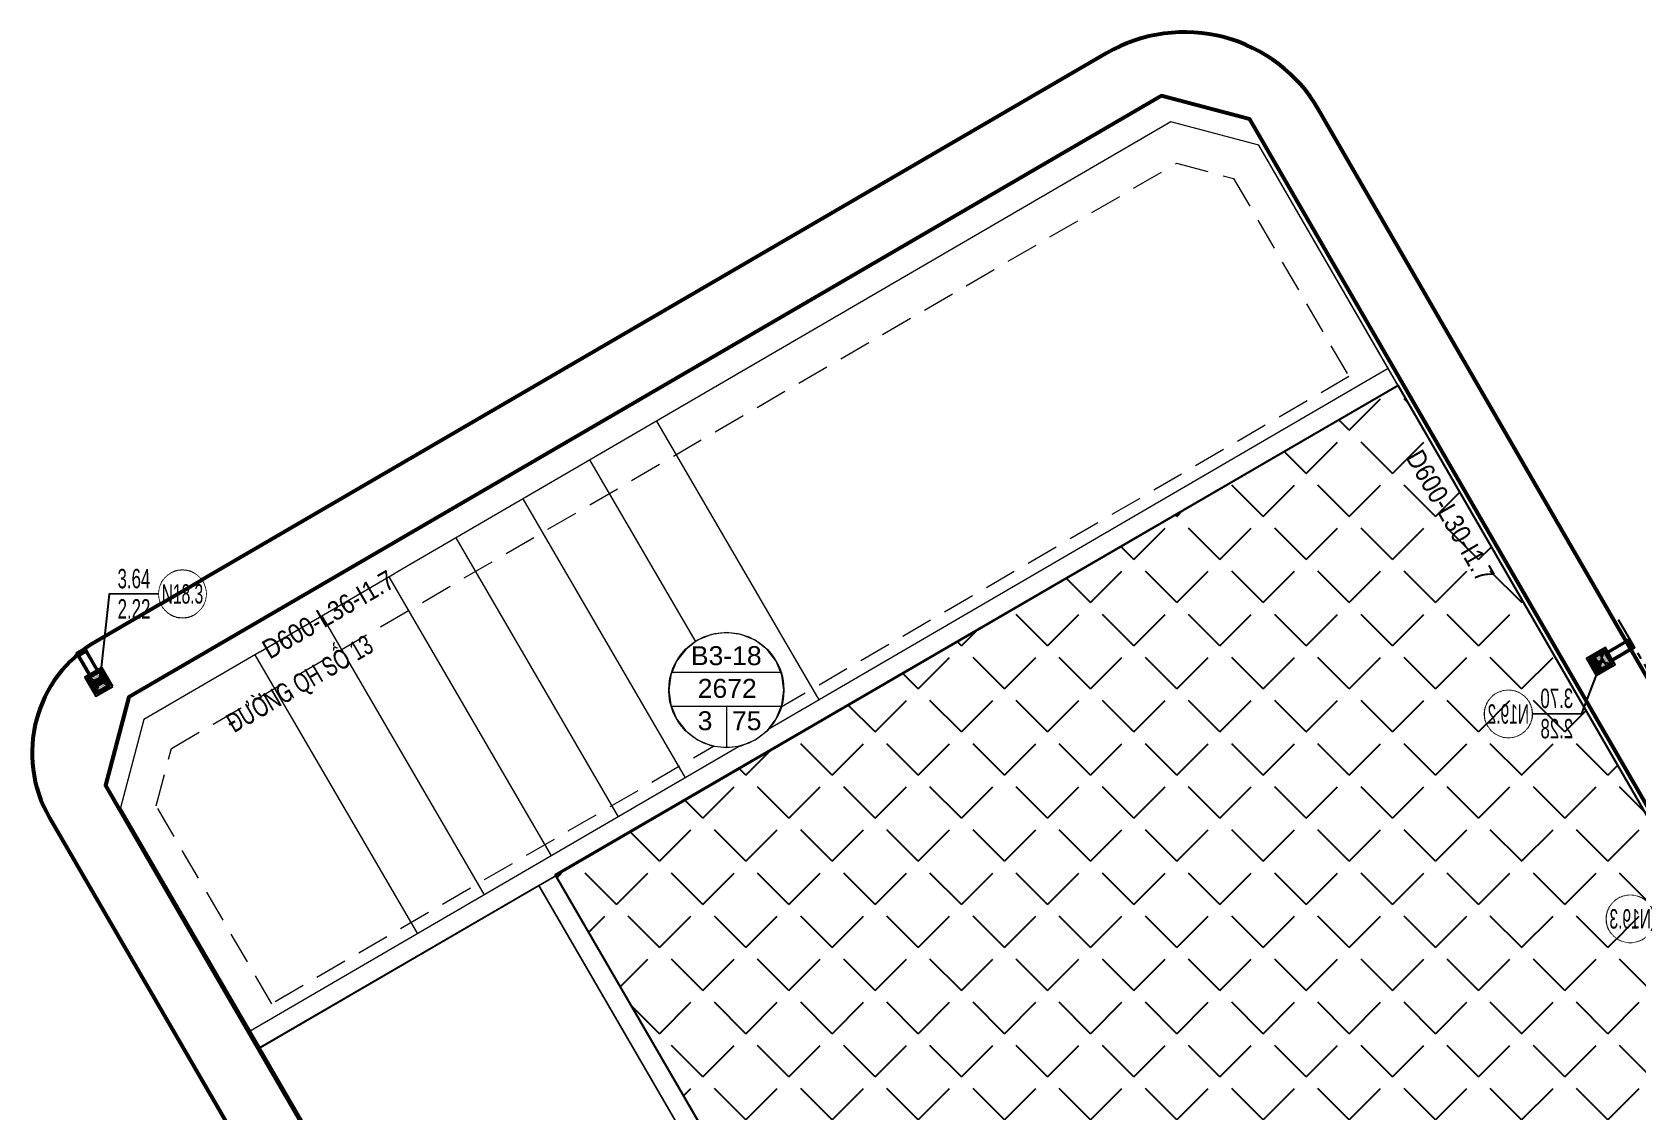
# Model space of a CAD drawing. Extents: x -2063571 to 559285, y 565862 to 1758715.
# Drawn here: x 558274.5 to 558398.9, y 1758432.5 to 1758516.2 of the extents above; entities that cross this region are included whole.
import ezdxf
from ezdxf.enums import TextEntityAlignment as Align

# ---------------------------------------------------------------- set-up
doc = ezdxf.new("R2010")
doc.units = 0
doc.header["$MEASUREMENT"] = 0
doc.set_wipeout_variables(frame=1)
for name, pattern in [('CENTER', [2, 1.25, -0.25, 0.25, -0.25]), ('CENTER2', [1.125, 0.75, -0.125, 0.125, -0.125]), ('DASHED', [0.75, 0.5, -0.25]), ('HIDDEN', [0.375, 0.25, -0.125])]:
    doc.linetypes.add(name, pattern=pattern)
doc.layers.get('0').update_dxf_attribs({"linetype": 'CONTINUOUS'})
doc.layers.get('DEFPOINTS').update_dxf_attribs({"linetype": 'CONTINUOUS'})
for name, color, linetype, lineweight in [('11111111111111111', 251, 'CONTINUOUS', 0), ('1Duy CDDC', 4, 'CONTINUOUS', 5), ('1Duy CDMG', 3, 'CONTINUOUS', 5), ('1Duy TenGa', 6, 'CONTINUOUS', 5), ('chi gioi dg do', 14, 'CONTINUOUS', 0), ('CHIA LO', 40, 'CONTINUOUS', 0), ('DUONG CAT', 8, 'CONTINUOUS', 9), ('HACH', 9, 'CONTINUOUS', 5), ('k-cxanh', 86, 'CONTINUOUS', 15), ('k-viahe', 6, 'CONTINUOUS', 15), ('k-vienctrinh', 6, 'CONTINUOUS', 15), ('KICH THUOC 1', 4, 'CONTINUOUS', 13), ('KT', 254, 'CONTINUOUS', 0), ('kt-su dung dat', 6, 'CONTINUOUS', 15), ('TENDUONGQH', 2, 'CONTINUOUS', 0)]:
    doc.layers.add(name, color=color, linetype=linetype, lineweight=lineweight)
for name, color, linetype in [('1Duy NetDong', 1, 'CONTINUOUS'), ('B-3000', 5, 'CONTINUOUS'), ('C', 7, 'CONTINUOUS'), ('GA D600', 4, 'CENTER2'), ('M35 X 500', 6, 'CONTINUOUS'), ('QHCT_Đất công cộng đơn vị ở', 1, 'CONTINUOUS'), ('ththep', 3, 'CONTINUOUS')]:
    doc.layers.add(name, color=color, linetype=linetype)
doc.styles.add('Arial', font='arial_2.ttf', dxfattribs={"width": 0.85})
doc.styles.add('AVO-DAM', font='')
doc.styles.add('GT_Text_Duan1', font='VHAVAN_1.TTF', dxfattribs={"width": 1.1, "height": 25})
doc.styles.add('Q-TXT', font='ARIALN.TTF')
doc.styles.get('AVO-DAM').set_extended_font_data('VNI-Helve')
doc.dimstyles.new('D600', dxfattribs={"dimtxt": 2.2, "dimasz": 3.5, "dimexe": 0.18, "dimexo": 0.0625, "dimgap": 0, "dimtad": 1, "dimdec": 0, "dimzin": 0, "dimdsep": 46, "dimtxsty": 'Arial', "dimcen": 0.09, "dimse1": 1, "dimse2": 1, "dimsd1": 1, "dimsd2": 1, "dimclrd": 2, "dimclrt": 256, "dimadec": 0, "dimazin": 0, "dimtfac": 1, "dimtdec": 0, "dimtofl": 0, "dimtmove": 2, "dimatfit": 3, "dimfxl": 1, "dimtfill": 1, "dimtfillclr": 256, "dimtolj": 1, "dimtzin": 0, "dimarcsym": 0})

# ---------------------------------------------------------------- blocks, each defined once
blk = doc.blocks.new('g 25')
at = {"layer": 'HACH'}
h = blk.add_hatch(dxfattribs=at)
h.set_pattern_fill('DOTS', color=1, scale=0.75, angle=474.3672, style=0)
h.set_pattern_definition([(114.3671788103, (-1831200.80478, -224170.26384), (-0.0523692889328, 0.0020098775898), [0, -0.046875])])
edge = h.paths.add_edge_path()
edge.add_line((0.6, 0.24), (-0.6, 0.24))
edge.add_line((-0.6, 0.24), (-0.6, 0.7))
edge.add_line((-0.6, 0.7), (0.6, 0.7))
edge.add_line((0.6, 0.7), (0.6, 0.24))
h = blk.add_hatch(dxfattribs=at)
h.set_pattern_fill('DOTS', color=1, scale=0.75, angle=474.3672, style=0)
h.set_pattern_definition([(114.3671788103, (-1831200.99731, -224169.83876), (-0.0523692889328, 0.0020098775898), [0, -0.046875])])
edge = h.paths.add_edge_path()
edge.add_line((0.6, -0.23), (-0.6, -0.23))
edge.add_line((-0.6, -0.23), (-0.6, 0.23))
edge.add_line((-0.6, 0.23), (0.6, 0.23))
edge.add_line((0.6, 0.23), (0.6, -0.23))
h = blk.add_hatch(dxfattribs=at)
h.set_pattern_fill('DOTS', color=1, scale=0.75, angle=474.3672, style=0)
h.set_pattern_definition([(114.3671788103, (-1831201.18984, -224169.413678), (-0.0523692889328, 0.0020098775898), [0, -0.046875])])
edge = h.paths.add_edge_path()
edge.add_line((0.6, -0.69), (-0.6, -0.69))
edge.add_line((-0.6, -0.69), (-0.6, -0.24))
edge.add_line((-0.6, -0.24), (0.6, -0.24))
edge.add_line((0.6, -0.24), (0.6, -0.69))
at = {"color": 1, "linetype": 'HIDDEN', "ltscale": 7.5}
for p, q in [((-0.3, -2.5), (-0.3, -0.6)), ((0.3, -2.5), (0.3, -0.6)), ((0.3, -2.7), (-0.3, -2.7))]:
    blk.add_line(p, q, dxfattribs=at)
blk.add_lwpolyline([(-0.5, 0.6), (-0.5, -0.6), (0.5, -0.6), (0.5, 0.6)], close=True, dxfattribs=at)
at = {"layer": 'DUONG CAT', "color": 1}
for points in [[(0.6, 0.7), (0.6, 0.24), (-0.6, 0.24), (-0.6, 0.7)], [(0.6, 0.23), (0.6, -0.23), (-0.6, -0.23), (-0.6, 0.23)], [(0.6, -0.24), (0.6, -0.69), (-0.6, -0.69), (-0.6, -0.24)]]:
    blk.add_lwpolyline(points, close=True, dxfattribs=at)
at = {"layer": 'KICH THUOC 1', "color": 1, "ltscale": 5}
for points in [[(-0.3, -2.7), (-0.28, -2.7), (-0.28, -2.55), (-0.3, -2.55)], [(-0.23, -2.7), (-0.21, -2.7), (-0.21, -2.55), (-0.23, -2.55)], [(-0.15, -2.7), (-0.13, -2.7), (-0.13, -2.55), (-0.15, -2.55)], [(-0.08, -2.7), (-0.06, -2.7), (-0.06, -2.55), (-0.08, -2.55)], [(-0.01, -2.7), (0.01, -2.7), (0.01, -2.55), (-0.01, -2.55)], [(0.06, -2.7), (0.08, -2.7), (0.08, -2.55), (0.06, -2.55)], [(0.14, -2.7), (0.16, -2.7), (0.16, -2.55), (0.14, -2.55)], [(0.21, -2.7), (0.23, -2.7), (0.23, -2.55), (0.21, -2.55)], [(0.28, -2.7), (0.3, -2.7), (0.3, -2.55), (0.28, -2.55)]]:
    blk.add_lwpolyline(points, close=True, dxfattribs=at)
at = {"layer": 'M35 X 500', "color": 1}
for p, q in [((0.6, 0.7), (-0.6, -0.69)), ((-0.4, -0.85), (-0.4, -2.5)), ((0.4, -0.85), (0.4, -2.5)), ((-0.4, -2.5), (-0.4, -2.8)), ((0.4, -2.8), (-0.4, -2.8)), ((0.4, -2.5), (0.4, -2.8))]:
    blk.add_line(p, q, dxfattribs=at)
for points in [[(-0.75, 0.85), (-0.75, -0.85), (0.75, -0.85), (0.75, 0.85)], [(-0.6, 0.7), (-0.6, -0.7), (0.6, -0.7), (0.6, 0.7)], [(0.4, -2.8), (0.4, -2.5), (-0.4, -2.5), (-0.4, -2.8)]]:
    blk.add_lwpolyline(points, close=True, dxfattribs=at)
at = {"layer": 'ththep', "color": 1, "ltscale": 5}
for p, q in [((-0.6, 0.7), (0.6, -0.69)), ((-0.6, 0.23), (0.6, 0.23)), ((-0.6, -0.23), (0.6, -0.23)), ((-0.6, -0.7), (0.6, -0.7))]:
    blk.add_line(p, q, dxfattribs=at)
blk = doc.blocks.new('*D319')
at = {"layer": 'DEFPOINTS', "color": 0, "linetype": 'CENTER2', "lineweight": 35, "transparency": 16777216}
for p in [(558310.74, 1758484.01), (558279.45, 1758466.2), (558282.27, 1758461.34)]:
    blk.add_point(p, dxfattribs=at)
at = {"layer": 'KT', "linetype": 'CENTER2', "transparency": 16777216, "insert": (558297.45, 1758471.04), "char_height": 1.5, "attachment_point": 5, "rotation": 30.1437, "style": 'Arial', "bg_fill": 3, "box_fill_scale": 1.25, "bg_fill_color": 256, "bg_fill_true_color": 13158600, "bg_fill_transparency": 0}
blk.add_mtext('\\A1;D600-L36-I1.7', dxfattribs=at)
blk = doc.blocks.new('*U238')
at = {"layer": '1Duy NetDong', "ltscale": 0.2}
blk.add_lwpolyline([(5.34, 4.02), (5.43, 4.03), (5.53, 4.04), (5.62, 4.05), (5.71, 4.07), (5.8, 4.1), (5.89, 4.13), (5.98, 4.17), (6.07, 4.21), (6.15, 4.26), (6.23, 4.32), (6.3, 4.38), (6.37, 4.44), (6.44, 4.51), (6.5, 4.58), (6.56, 4.65), (6.61, 4.73), (6.66, 4.81), (6.71, 4.9), (6.74, 4.99), (6.77, 5.08), (6.8, 5.17), (6.82, 5.26), (6.84, 5.35), (6.84, 5.45), (6.85, 5.54), (6.84, 5.64), (6.84, 5.73), (6.82, 5.83), (6.8, 5.92), (6.77, 6.01), (6.74, 6.1), (6.7, 6.19), (6.66, 6.27), (6.61, 6.36), (6.56, 6.43), (6.5, 6.51), (6.43, 6.58), (6.37, 6.65), (6.29, 6.71), (6.22, 6.77), (6.14, 6.82), (6.06, 6.87), (5.97, 6.91), (5.89, 6.95), (5.8, 6.98), (5.7, 7.01), (5.61, 7.03), (5.52, 7.04), (5.42, 7.05), (5.33, 7.06), (5.23, 7.05), (5.14, 7.04), (5.04, 7.03), (4.95, 7.01), (4.86, 6.98), (4.77, 6.95), (4.68, 6.91), (4.6, 6.87), (4.52, 6.82), (4.44, 6.76), (4.36, 6.71), (4.29, 6.64), (4.22, 6.57), (4.16, 6.5), (4.1, 6.43), (4.05, 6.35), (4, 6.27), (3.96, 6.18), (3.92, 6.09), (3.89, 6), (3.86, 5.91), (3.84, 5.82), (3.83, 5.73), (3.82, 5.63), (3.82, 5.54), (3.82, 5.44), (3.83, 5.35), (3.84, 5.25), (3.86, 5.16), (3.89, 5.07), (3.92, 4.98), (3.96, 4.89), (4.01, 4.81), (4.05, 4.72), (4.11, 4.65), (4.17, 4.57), (4.23, 4.5), (4.3, 4.43), (4.37, 4.37), (4.44, 4.31), (4.52, 4.26), (4.61, 4.21), (4.69, 4.17), (4.78, 4.13), (4.87, 4.1), (4.96, 4.07), (5.05, 4.05), (5.15, 4.04), (5.24, 4.03)], close=True, dxfattribs=at)
at = {"layer": '1Duy NetDong', "ltscale": 3}
blk.add_lwpolyline([(3.82, 5.54), (0.59, 5.53), (0.59, 5.53), (0, 0)], dxfattribs=at)
at = {"layer": '1Duy CDDC', "ltscale": 3, "style": 'GT_Text_Duan1', "width": 0.65}
blk.add_attdef('DG', text='', height=1.25, rotation=0.1774, dxfattribs=at).set_placement((2.2, 5.2), align=Align.TOP_CENTER)
at = {"layer": '1Duy CDMG', "ltscale": 0.2, "style": 'GT_Text_Duan1', "width": 0.65}
blk.add_attdef('MG', text='', height=1.25, rotation=0.1774, dxfattribs=at).set_placement((2.2, 5.53), align=Align.BOTTOM_CENTER)
at = {"ltscale": 0.2}
blk.add_wipeout([(5.34, 4.02), (5.43, 4.03), (5.53, 4.04), (5.62, 4.05), (5.71, 4.07), (5.8, 4.1), (5.89, 4.13), (5.98, 4.17), (6.07, 4.21), (6.15, 4.26), (6.23, 4.32), (6.3, 4.38), (6.37, 4.44), (6.44, 4.51), (6.5, 4.58), (6.56, 4.65), (6.61, 4.73), (6.66, 4.81), (6.71, 4.9), (6.74, 4.99), (6.77, 5.08), (6.8, 5.17), (6.82, 5.26), (6.84, 5.35), (6.84, 5.45), (6.85, 5.54), (6.84, 5.64), (6.84, 5.73), (6.82, 5.83), (6.8, 5.92), (6.77, 6.01), (6.74, 6.1), (6.7, 6.19), (6.66, 6.27), (6.61, 6.36), (6.56, 6.43), (6.5, 6.51), (6.43, 6.58), (6.37, 6.65), (6.29, 6.71), (6.22, 6.77), (6.14, 6.82), (6.06, 6.87), (5.97, 6.91), (5.89, 6.95), (5.8, 6.98), (5.7, 7.01), (5.61, 7.03), (5.52, 7.04), (5.42, 7.05), (5.33, 7.06), (5.23, 7.05), (5.14, 7.04), (5.04, 7.03), (4.95, 7.01), (4.86, 6.98), (4.77, 6.95), (4.68, 6.91), (4.6, 6.87), (4.52, 6.82), (4.44, 6.76), (4.36, 6.71), (4.29, 6.64), (4.22, 6.57), (4.16, 6.5), (4.1, 6.43), (4.05, 6.35), (4, 6.27), (3.96, 6.18), (3.92, 6.09), (3.89, 6), (3.86, 5.91), (3.84, 5.82), (3.83, 5.73), (3.82, 5.63), (3.82, 5.54), (3.82, 5.44), (3.83, 5.35), (3.84, 5.25), (3.86, 5.16), (3.89, 5.07), (3.92, 4.98), (3.96, 4.89), (4.01, 4.81), (4.05, 4.72), (4.11, 4.65), (4.17, 4.57), (4.23, 4.5), (4.3, 4.43), (4.37, 4.37), (4.44, 4.31), (4.52, 4.26), (4.61, 4.21), (4.69, 4.17), (4.78, 4.13), (4.87, 4.1), (4.96, 4.07), (5.05, 4.05), (5.15, 4.04), (5.24, 4.03)], dxfattribs=at).dxf.layer = '1Duy NetDong'
at = {"layer": '1Duy TenGa', "ltscale": 3, "style": 'GT_Text_Duan1', "width": 0.6}
blk.add_attdef('TEN', text='', height=1.25, rotation=0.1774, dxfattribs=at).set_placement((5.33, 5.54), align=Align.MIDDLE_CENTER)
blk = doc.blocks.new('*D270')
at = {"layer": 'DEFPOINTS', "color": 0, "linetype": 'CENTER2', "lineweight": 35, "transparency": 16777216}
for p in [(558380.98, 1758493.38), (558396.02, 1758467.38), (558391.73, 1758464.89)]:
    blk.add_point(p, dxfattribs=at)
at = {"layer": 'KT', "linetype": 'CENTER2', "transparency": 16777216, "insert": (558384.35, 1758478.67), "char_height": 1.5, "attachment_point": 5, "rotation": 300.0548, "style": 'Arial', "bg_fill": 3, "box_fill_scale": 1.25, "bg_fill_color": 256, "bg_fill_true_color": 13158600, "bg_fill_transparency": 0}
blk.add_mtext('\\A1;D600-L30-I1.7', dxfattribs=at)
blk = doc.blocks.new('*U229')
at = {"layer": '1Duy NetDong', "ltscale": 3}
blk.add_lwpolyline([(-4.53, -3.47), (-1.3, -3.46), (-1.3, -3.46), (0, 0)], dxfattribs=at)
at = {"layer": '1Duy NetDong', "ltscale": 0.2}
blk.add_lwpolyline([(-6.04, -4.99), (-6.14, -4.99), (-6.23, -4.98), (-6.33, -4.97), (-6.42, -4.95), (-6.51, -4.92), (-6.6, -4.89), (-6.69, -4.85), (-6.78, -4.81), (-6.86, -4.76), (-6.94, -4.71), (-7.01, -4.65), (-7.08, -4.59), (-7.15, -4.52), (-7.21, -4.45), (-7.27, -4.37), (-7.33, -4.29), (-7.37, -4.21), (-7.42, -4.13), (-7.46, -4.04), (-7.49, -3.95), (-7.52, -3.86), (-7.54, -3.77), (-7.55, -3.67), (-7.56, -3.58), (-7.56, -3.48), (-7.56, -3.39), (-7.55, -3.29), (-7.54, -3.2), (-7.52, -3.11), (-7.49, -3.01), (-7.46, -2.92), (-7.42, -2.84), (-7.38, -2.75), (-7.33, -2.67), (-7.28, -2.59), (-7.22, -2.52), (-7.16, -2.44), (-7.09, -2.38), (-7.02, -2.31), (-6.94, -2.25), (-6.87, -2.2), (-6.78, -2.15), (-6.7, -2.11), (-6.61, -2.07), (-6.52, -2.04), (-6.43, -2.01), (-6.34, -1.99), (-6.24, -1.98), (-6.15, -1.97), (-6.05, -1.96), (-5.96, -1.97), (-5.86, -1.97), (-5.77, -1.99), (-5.68, -2.01), (-5.58, -2.04), (-5.5, -2.07), (-5.41, -2.1), (-5.32, -2.15), (-5.24, -2.2), (-5.16, -2.25), (-5.09, -2.31), (-5.01, -2.37), (-4.95, -2.44), (-4.88, -2.51), (-4.83, -2.58), (-4.77, -2.66), (-4.72, -2.74), (-4.68, -2.83), (-4.64, -2.92), (-4.61, -3.01), (-4.58, -3.1), (-4.56, -3.19), (-4.55, -3.28), (-4.54, -3.38), (-4.53, -3.47), (-4.54, -3.57), (-4.54, -3.66), (-4.56, -3.76), (-4.58, -3.85), (-4.61, -3.94), (-4.64, -4.03), (-4.68, -4.12), (-4.72, -4.2), (-4.77, -4.29), (-4.82, -4.37), (-4.88, -4.44), (-4.94, -4.51), (-5.01, -4.58), (-5.08, -4.64), (-5.15, -4.7), (-5.23, -4.76), (-5.31, -4.8), (-5.4, -4.85), (-5.49, -4.89), (-5.58, -4.92), (-5.67, -4.95), (-5.76, -4.97), (-5.85, -4.98), (-5.95, -4.99)], close=True, dxfattribs=at)
at = {"layer": '1Duy CDDC', "ltscale": 3, "style": 'GT_Text_Duan1', "text_generation_flag": 2, "width": 0.65}
blk.add_attdef('DG', text='', height=1.25, rotation=0.1774, dxfattribs=at).set_placement((-2.92, -3.8), align=Align.TOP_CENTER)
at = {"layer": '1Duy CDMG', "ltscale": 0.2, "style": 'GT_Text_Duan1', "text_generation_flag": 2, "width": 0.65}
blk.add_attdef('MG', text='', height=1.25, rotation=0.1774, dxfattribs=at).set_placement((-2.92, -3.47), align=Align.BOTTOM_CENTER)
at = {"ltscale": 0.2}
blk.add_wipeout([(-6.04, -4.99), (-6.14, -4.99), (-6.23, -4.98), (-6.33, -4.97), (-6.42, -4.95), (-6.51, -4.92), (-6.6, -4.89), (-6.69, -4.85), (-6.78, -4.81), (-6.86, -4.76), (-6.94, -4.71), (-7.01, -4.65), (-7.08, -4.59), (-7.15, -4.52), (-7.21, -4.45), (-7.27, -4.37), (-7.33, -4.29), (-7.37, -4.21), (-7.42, -4.13), (-7.46, -4.04), (-7.49, -3.95), (-7.52, -3.86), (-7.54, -3.77), (-7.55, -3.67), (-7.56, -3.58), (-7.56, -3.48), (-7.56, -3.39), (-7.55, -3.29), (-7.54, -3.2), (-7.52, -3.11), (-7.49, -3.01), (-7.46, -2.92), (-7.42, -2.84), (-7.38, -2.75), (-7.33, -2.67), (-7.28, -2.59), (-7.22, -2.52), (-7.16, -2.44), (-7.09, -2.38), (-7.02, -2.31), (-6.94, -2.25), (-6.87, -2.2), (-6.78, -2.15), (-6.7, -2.11), (-6.61, -2.07), (-6.52, -2.04), (-6.43, -2.01), (-6.34, -1.99), (-6.24, -1.98), (-6.15, -1.97), (-6.05, -1.96), (-5.96, -1.97), (-5.86, -1.97), (-5.77, -1.99), (-5.68, -2.01), (-5.58, -2.04), (-5.5, -2.07), (-5.41, -2.1), (-5.32, -2.15), (-5.24, -2.2), (-5.16, -2.25), (-5.09, -2.31), (-5.01, -2.37), (-4.95, -2.44), (-4.88, -2.51), (-4.83, -2.58), (-4.77, -2.66), (-4.72, -2.74), (-4.68, -2.83), (-4.64, -2.92), (-4.61, -3.01), (-4.58, -3.1), (-4.56, -3.19), (-4.55, -3.28), (-4.54, -3.38), (-4.53, -3.47), (-4.54, -3.57), (-4.54, -3.66), (-4.56, -3.76), (-4.58, -3.85), (-4.61, -3.94), (-4.64, -4.03), (-4.68, -4.12), (-4.72, -4.2), (-4.77, -4.29), (-4.82, -4.37), (-4.88, -4.44), (-4.94, -4.51), (-5.01, -4.58), (-5.08, -4.64), (-5.15, -4.7), (-5.23, -4.76), (-5.31, -4.8), (-5.4, -4.85), (-5.49, -4.89), (-5.58, -4.92), (-5.67, -4.95), (-5.76, -4.97), (-5.85, -4.98), (-5.95, -4.99)], dxfattribs=at).dxf.layer = '1Duy NetDong'
at = {"layer": '1Duy TenGa', "ltscale": 3, "style": 'GT_Text_Duan1', "text_generation_flag": 2, "width": 0.6}
blk.add_attdef('TEN', text='', height=1.25, rotation=0.1774, dxfattribs=at).set_placement((-6.05, -3.48), align=Align.MIDDLE_CENTER)
blk = doc.blocks.new('*U252')
at = {"layer": '1Duy NetDong', "ltscale": 3}
blk.add_lwpolyline([(-5.01, -2.28), (-1.79, -2.27), (-1.79, -2.27), (0, 0)], dxfattribs=at)
at = {"layer": '1Duy NetDong', "ltscale": 0.2}
blk.add_lwpolyline([(-6.52, -3.8), (-6.62, -3.8), (-6.71, -3.79), (-6.81, -3.77), (-6.9, -3.75), (-6.99, -3.73), (-7.08, -3.69), (-7.17, -3.66), (-7.26, -3.61), (-7.34, -3.57), (-7.42, -3.51), (-7.49, -3.45), (-7.56, -3.39), (-7.63, -3.32), (-7.69, -3.25), (-7.75, -3.18), (-7.81, -3.1), (-7.86, -3.02), (-7.9, -2.93), (-7.94, -2.85), (-7.97, -2.76), (-8, -2.66), (-8.02, -2.57), (-8.03, -2.48), (-8.04, -2.38), (-8.04, -2.29), (-8.04, -2.19), (-8.03, -2.1), (-8.02, -2), (-8, -1.91), (-7.97, -1.82), (-7.94, -1.73), (-7.9, -1.64), (-7.86, -1.56), (-7.81, -1.47), (-7.76, -1.4), (-7.7, -1.32), (-7.64, -1.25), (-7.57, -1.18), (-7.5, -1.12), (-7.42, -1.06), (-7.35, -1.01), (-7.26, -0.96), (-7.18, -0.91), (-7.09, -0.88), (-7, -0.84), (-6.91, -0.82), (-6.82, -0.79), (-6.72, -0.78), (-6.63, -0.77), (-6.53, -0.77), (-6.44, -0.77), (-6.34, -0.78), (-6.25, -0.79), (-6.16, -0.81), (-6.07, -0.84), (-5.98, -0.87), (-5.89, -0.91), (-5.8, -0.95), (-5.72, -1), (-5.64, -1.05), (-5.57, -1.11), (-5.49, -1.17), (-5.43, -1.24), (-5.36, -1.31), (-5.31, -1.39), (-5.25, -1.47), (-5.2, -1.55), (-5.16, -1.63), (-5.12, -1.72), (-5.09, -1.81), (-5.06, -1.9), (-5.04, -1.99), (-5.03, -2.09), (-5.02, -2.18), (-5.01, -2.28), (-5.02, -2.37), (-5.02, -2.47), (-5.04, -2.56), (-5.06, -2.66), (-5.09, -2.75), (-5.12, -2.84), (-5.16, -2.92), (-5.2, -3.01), (-5.25, -3.09), (-5.3, -3.17), (-5.36, -3.25), (-5.42, -3.32), (-5.49, -3.38), (-5.56, -3.45), (-5.63, -3.51), (-5.71, -3.56), (-5.79, -3.61), (-5.88, -3.65), (-5.97, -3.69), (-6.06, -3.72), (-6.15, -3.75), (-6.24, -3.77), (-6.33, -3.79), (-6.43, -3.8)], close=True, dxfattribs=at)
at = {"layer": '1Duy CDDC', "ltscale": 3, "style": 'GT_Text_Duan1', "text_generation_flag": 2, "width": 0.65}
blk.add_attdef('DG', text='', height=1.25, rotation=0.1774, dxfattribs=at).set_placement((-3.4, -2.61), align=Align.TOP_CENTER)
at = {"layer": '1Duy CDMG', "ltscale": 0.2, "style": 'GT_Text_Duan1', "text_generation_flag": 2, "width": 0.65}
blk.add_attdef('MG', text='', height=1.25, rotation=0.1774, dxfattribs=at).set_placement((-3.4, -2.27), align=Align.BOTTOM_CENTER)
at = {"ltscale": 0.2}
blk.add_wipeout([(-6.52, -3.8), (-6.62, -3.8), (-6.71, -3.79), (-6.81, -3.77), (-6.9, -3.75), (-6.99, -3.73), (-7.08, -3.69), (-7.17, -3.66), (-7.26, -3.61), (-7.34, -3.57), (-7.42, -3.51), (-7.49, -3.45), (-7.56, -3.39), (-7.63, -3.32), (-7.69, -3.25), (-7.75, -3.18), (-7.81, -3.1), (-7.86, -3.02), (-7.9, -2.93), (-7.94, -2.85), (-7.97, -2.76), (-8, -2.66), (-8.02, -2.57), (-8.03, -2.48), (-8.04, -2.38), (-8.04, -2.29), (-8.04, -2.19), (-8.03, -2.1), (-8.02, -2), (-8, -1.91), (-7.97, -1.82), (-7.94, -1.73), (-7.9, -1.64), (-7.86, -1.56), (-7.81, -1.47), (-7.76, -1.4), (-7.7, -1.32), (-7.64, -1.25), (-7.57, -1.18), (-7.5, -1.12), (-7.42, -1.06), (-7.35, -1.01), (-7.26, -0.96), (-7.18, -0.91), (-7.09, -0.88), (-7, -0.84), (-6.91, -0.82), (-6.82, -0.79), (-6.72, -0.78), (-6.63, -0.77), (-6.53, -0.77), (-6.44, -0.77), (-6.34, -0.78), (-6.25, -0.79), (-6.16, -0.81), (-6.07, -0.84), (-5.98, -0.87), (-5.89, -0.91), (-5.8, -0.95), (-5.72, -1), (-5.64, -1.05), (-5.57, -1.11), (-5.49, -1.17), (-5.43, -1.24), (-5.36, -1.31), (-5.31, -1.39), (-5.25, -1.47), (-5.2, -1.55), (-5.16, -1.63), (-5.12, -1.72), (-5.09, -1.81), (-5.06, -1.9), (-5.04, -1.99), (-5.03, -2.09), (-5.02, -2.18), (-5.01, -2.28), (-5.02, -2.37), (-5.02, -2.47), (-5.04, -2.56), (-5.06, -2.66), (-5.09, -2.75), (-5.12, -2.84), (-5.16, -2.92), (-5.2, -3.01), (-5.25, -3.09), (-5.3, -3.17), (-5.36, -3.25), (-5.42, -3.32), (-5.49, -3.38), (-5.56, -3.45), (-5.63, -3.51), (-5.71, -3.56), (-5.79, -3.61), (-5.88, -3.65), (-5.97, -3.69), (-6.06, -3.72), (-6.15, -3.75), (-6.24, -3.77), (-6.33, -3.79), (-6.43, -3.8)], dxfattribs=at).dxf.layer = '1Duy NetDong'
at = {"layer": '1Duy TenGa', "ltscale": 3, "style": 'GT_Text_Duan1', "text_generation_flag": 2, "width": 0.6}
blk.add_attdef('TEN', text='', height=1.25, rotation=0.1774, dxfattribs=at).set_placement((-6.53, -2.28), align=Align.MIDDLE_CENTER)
blk = doc.blocks.new('LO-DAT')
at = {"linetype": 'ByBlock'}
blk.add_wipeout([(63.7, -19.6), (61.5, -3.2), (55.2, 12.2), (45, 25.4), (31.9, 35.5), (16.5, 41.9), (0, 44.1), (-16.5, 41.9), (-31.9, 35.5), (-45, 25.4), (-55.2, 12.2), (-61.5, -3.2), (-63.7, -19.6), (-61.5, -36.1), (-55.2, -51.5), (-45, -64.7), (-31.9, -74.8), (-16.5, -81.2), (0, -83.3), (16.5, -81.2), (31.9, -74.8), (45, -64.7), (55.2, -51.5), (61.5, -36.1)], dxfattribs=at).dxf.layer = 'kt-su dung dat'
at = {"layer": 'kt-su dung dat'}
blk.add_line((-60.2, 0), (60.2, 0), dxfattribs=at)
at = {"layer": 'kt-su dung dat', "linetype": 'ByBlock'}
for p, q in [((-61, -37.4), (61, -37.4)), ((0, -37.4), (0, -83.3))]:
    blk.add_line(p, q, dxfattribs=at)
at = {"layer": 'kt-su dung dat', "linetype": 'ByBlock', "flags": 128}
blk.add_lwpolyline([(63.7, -19.6), (61.5, -3.2), (55.2, 12.2), (45, 25.4), (31.9, 35.5), (16.5, 41.9), (0, 44.1), (-16.5, 41.9), (-31.9, 35.5), (-45, 25.4), (-55.2, 12.2), (-61.5, -3.2), (-63.7, -19.6), (-61.5, -36.1), (-55.2, -51.5), (-45, -64.7), (-31.9, -74.8), (-16.5, -81.2), (0, -83.3), (16.5, -81.2), (31.9, -74.8), (45, -64.7), (55.2, -51.5), (61.5, -36.1)], close=True, dxfattribs=at)
at = {"layer": 'kt-su dung dat'}
blk.add_circle((0, -19.6), 63.7, dxfattribs=at)
at = {"layer": 'kt-su dung dat', "linetype": 'ByBlock', "style": 'AVO-DAM'}
for p in [(-0.1, 7.9), (1, -28.3), (-23.6, -64.1), (22.5, -64.1)]:
    blk.add_attdef('0', text='', height=21, dxfattribs=at).set_placement(p, align=Align.CENTER)

msp = doc.modelspace()

# ---------------------------------------------------------------- linework, layer by layer
at = {"layer": 'B-3000', "color": 7, "linetype": 'CENTER', "ltscale": 2, "flags": 128}
msp.add_lwpolyline([(558397.075, 1758470.558), (558407.99, 1758451.694), (558418.551, 1758433.443)], dxfattribs=at)
at = {"layer": 'C', "color": 7, "linetype": 'CENTER', "ltscale": 2, "flags": 128}
msp.add_lwpolyline([(558397.357, 1758470.669), (558408.25, 1758451.844), (558418.929, 1758433.388)], dxfattribs=at)
at = {"layer": 'CHIA LO', "ltscale": 2}
for p, q in [((558335.473, 1758464.433), (558322.892, 1758486.039)), ((558330.286, 1758461.415), (558317.707, 1758483.02)), ((558325.101, 1758458.396), (558312.522, 1758480.001)), ((558315.049, 1758450.808), (558367.274, 1758360.863)), ((558313.753, 1758450.053), (558365.83, 1758360.363))]:
    msp.add_line(p, q, dxfattribs=at)
at = {"layer": 'k-cxanh', "color": 8, "ltscale": 2}
msp.add_line((558367.274, 1758360.863), (558315.007, 1758450.88), dxfattribs=at)
at = {"layer": 'k-vienctrinh', "color": 8, "ltscale": 2}
msp.add_lwpolyline([(558313.753, 1758450.053), (558292.133, 1758437.5), (558340.183, 1758354.745), (558346.337, 1758352.641, -0.0202657), (558365.83, 1758360.363), (558313.754, 1758450.051)], format="xyb", close=True, dxfattribs=at)

# ---------------------------------------------------------------- block references
at = {"layer": 'GA D600', "linetype": 'CENTER2'}
for p, rotation in [((558396.007, 1758467.412), 120.054843656409), ((558279.662, 1758465.838), 210.1429168161339)]:
    msp.add_blockref('g 25', p, dxfattribs=dict(at, rotation=rotation))

# ---------------------------------------------------------------- next in the draw order: block references
at = {"layer": '1Duy NetDong', "xscale": 1.2000048000192, "yscale": 1.2000048000192, "zscale": 1.2000048000192}
msp.add_blockref('*U252', (558406.124, 1758450.21), dxfattribs=at).add_auto_attribs({'TEN': 'N19.3', 'DG': '2.26', 'MG': '3.71'})

# ---------------------------------------------------------------- next in the draw order: dimensions: what is measured, and where the dimension line sits
at = {"layer": 'KT', "linetype": 'CENTER2'}
dim = msp.add_linear_dim(base=(558391.727, 1758464.894), p1=(558380.982, 1758493.381), p2=(558396.025, 1758467.381), angle=300.05484, dimstyle='D600', override={"dimtxt": 1.5, "dimpost": 'D600-L<>-I1.7'}, dxfattribs=at)
dim.commit()
dim.dimension.update_dxf_attribs({"geometry": '*D270', "text_midpoint": (558384.35, 1758478.67), "dimtype": 160})
dim = msp.add_linear_dim(base=(558282.272, 1758461.34), p1=(558310.739, 1758484.01), p2=(558279.451, 1758466.197), angle=30.14369, dimstyle='D600', override={"dimtxt": 1.5, "dimpost": 'D600-L<>-I1.7'}, dxfattribs=at)
dim.commit()
dim.dimension.update_dxf_attribs({"geometry": '*D319', "text_midpoint": (558297.454, 1758471.043)})

# ---------------------------------------------------------------- next in the draw order: linework, layer by layer
at = {"layer": 'CHIA LO', "ltscale": 2}
for p, q in [((558379.548, 1758490.099), (558291.395, 1758438.77)), ((558380.302, 1758488.802), (558292.149, 1758437.473)), ((558319.916, 1758455.377), (558307.337, 1758476.982)), ((558314.731, 1758452.358), (558302.152, 1758473.962)), ((558309.546, 1758449.339), (558296.966, 1758470.943)), ((558304.361, 1758446.32), (558291.781, 1758467.924))]:
    msp.add_line(p, q, dxfattribs=at)

# ---------------------------------------------------------------- next in the draw order: block references
at = {"layer": '1Duy NetDong', "xscale": 1.2000048000192, "yscale": 1.2000048000192, "zscale": 1.2000048000192}
for name, p, values in [('*U238', (558279.744, 1758465.996), {'TEN': 'N18.3', 'DG': '2.22', 'MG': '3.64'}), ('*U229', (558396.107, 1758467.521), {'TEN': 'N19.2', 'DG': '2.28', 'MG': '3.70'})]:
    msp.add_blockref(name, p, dxfattribs=at).add_auto_attribs(values)

# ---------------------------------------------------------------- next in the draw order: texts
at = {"layer": 'TENDUONGQH', "color": 8, "style": 'Q-TXT', "width": 0.85}
msp.add_text('ÐƯỜNG QH SỐ 13', height=1.5, rotation=30.35838, dxfattribs=at).set_placement((558289.761, 1758462.495, 0.7), align=Align.MIDDLE_LEFT)

# ---------------------------------------------------------------- next in the draw order: hatches: boundary and pattern name
at = {"layer": 'QHCT_Đất công cộng đơn vị ở'}
h = msp.add_hatch(dxfattribs=at)
h.set_pattern_fill('ANGLE', color=8, scale=0.676, angle=45, style=0)
h.set_pattern_definition([(45, (1080.85, 348.8946), (-3.338859226, 3.338859226), [3.43408, -1.28778]), (135, (1080.85, 348.8946), (-3.338859226, -3.338859226), [3.43408, -1.28778])])
edge = h.paths.add_edge_path()
edge.add_arc((558454.411, 1758371.519), 64.113, 158.44075, 179.75786, ccw=False)
edge.add_arc((558454.411, 1758371.519), 64.113, 130.10469, 158.44074, ccw=False)
edge.add_arc((558408.601, 1758425.911), 7, 310.10468, 390.05484)
edge.add_line((558414.66, 1758429.417), (558396.461, 1758460.869))
edge.add_line((558396.461, 1758460.869), (558380.303, 1758488.793))
edge.add_line((558380.303, 1758488.793), (558315.007, 1758450.88))
edge.add_line((558315.007, 1758450.88), (558367.274, 1758360.863))
edge.add_arc((558442.421, 1758142.906), 230.548, 103.91836, 109.02302, ccw=False)
edge.add_arc((558384.633, 1758371.849), 5.666, 294.29868, 359.40349)

# ---------------------------------------------------------------- next in the draw order: linework, layer by layer
at = {"layer": 'chi gioi dg do', "color": 8, "linetype": 'DASHED', "ltscale": 5}
msp.add_lwpolyline([(558293.066, 1758440.901), (558284.11, 1758456.231), (558285.285, 1758460.67), (558363.14, 1758506.003), (558367.558, 1758504.83), (558376.498, 1758489.48)], close=True, dxfattribs=at)
at = {"layer": 'CHIA LO', "ltscale": 2}
for p, q in [((558362.703, 1758509.226), (558283.159, 1758462.912)), ((558414.66, 1758429.417), (558369.528, 1758507.414))]:
    msp.add_line(p, q, dxfattribs=at)
at = {"layer": 'k-viahe', "ltscale": 2}
msp.add_lwpolyline([(558380.303, 1758488.793), (558369.528, 1758507.414), (558362.703, 1758509.226), (558283.154, 1758462.909), (558281.349, 1758456.073), (558292.171, 1758437.486)], close=True, dxfattribs=at)
at = {"layer": 'QHCT_Đất công cộng đơn vị ở', "color": 8}
msp.add_lwpolyline([(558396.461, 1758460.869), (558380.303, 1758488.793), (558315.007, 1758450.88), (558367.274, 1758360.863, -0.022277), (558386.965, 1758366.685, 0.2919696), (558390.299, 1758371.79, -0.0932826), (558394.784, 1758395.078, -0.1242732), (558413.11, 1758420.557, 0.363724), (558414.66, 1758429.417)], format="xyb", close=True, dxfattribs=at)

# ---------------------------------------------------------------- next in the draw order: block references
at = {"layer": 'kt-su dung dat', "color": 8}
ref = msp.add_blockref('LO-DAT', (558328.273, 1758466.573), dxfattribs=dict(at, xscale=0.07, yscale=0.07, zscale=0.07))
ref.add_attrib('0', 'B3-18', dxfattribs={"color": 8, "linetype": 'ByBlock', "height": 1.47, "style": 'AVO-DAM'}).set_placement((558328.265, 1758467.126), align=Align.CENTER)
ref.add_attrib('0', '2672', dxfattribs={"color": 8, "linetype": 'ByBlock', "height": 1.47, "style": 'AVO-DAM'}).set_placement((558328.34, 1758464.594), align=Align.CENTER)
ref.add_attrib('0', '3', dxfattribs={"color": 8, "linetype": 'ByBlock', "height": 1.47, "style": 'AVO-DAM'}).set_placement((558326.622, 1758462.085), align=Align.CENTER)
ref.add_attrib('0', '75', dxfattribs={"color": 8, "linetype": 'ByBlock', "height": 1.47, "style": 'AVO-DAM'}).set_placement((558329.85, 1758462.085), align=Align.CENTER)

# ---------------------------------------------------------------- next in the draw order: linework, layer by layer
at = {"layer": '11111111111111111', "color": 1, "lineweight": 53}
msp.add_lwpolyline([(558418.378, 1758433.741), (558374.151, 1758510.175, 0.4150117), (558357.726, 1758514.535), (558279.462, 1758468.964, 0.4138565), (558275.846, 1758455.301), (558330.604, 1758360.994), (558334.739, 1758353.873, 0.383147), (558347.454, 1758349.759, -0.0401558), (558385.782, 1758363.256, 0.3347211), (558394.715, 1758374.612, -0.2159757), (558415.717, 1758418.548, 0.3638635)], format="xyb", close=True, dxfattribs=at)
msp.add_lwpolyline([(558283.617, 1758451.875), (558285.402, 1758448.801), (558334.928, 1758363.505), (558338.827, 1758356.79), (558345.89, 1758354.535, -0.0396579), (558384.505, 1758368.09, 0.3347211), (558389.716, 1758374.714, -0.2159757), (558412.498, 1758422.374, 0.3638635), (558414.051, 1758431.236), (558368.812, 1758509.419), (558361.987, 1758511.23), (558281.983, 1758464.646), (558280.173, 1758457.807), (558283.617, 1758451.875)], format="xyb", dxfattribs=at)

doc.saveas('drawing.dxf')
